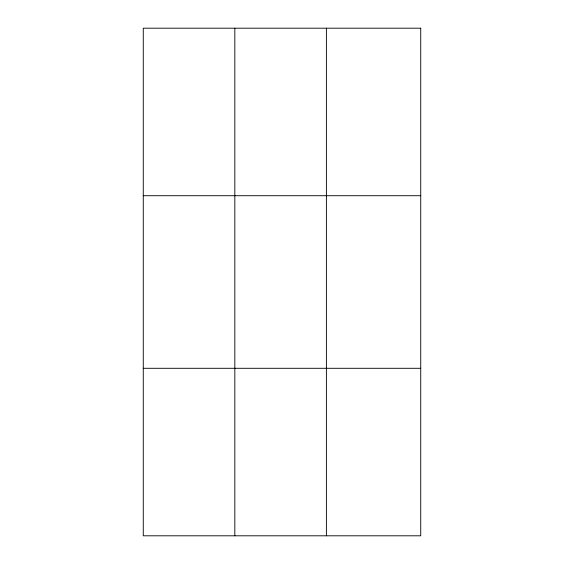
<?xml version="1.0" encoding="UTF-8"?>
<svg xmlns="http://www.w3.org/2000/svg" width="564" height="564" viewBox="0 0 564 564"><rect width="100%" height="100%" fill="white"/><g stroke="black" fill="none" stroke-linecap="round" stroke-linejoin="round"><path stroke-width="0.85" d="M234.828 535.8L234.828 28.2M326.394 535.8L326.394 28.2M143.27 195.708L420.73 195.708M143.27 368.292L420.73 368.292M420.73 28.2L420.73 535.8L143.27 535.8L143.27 28.2L420.73 28.2"/></g></svg>
